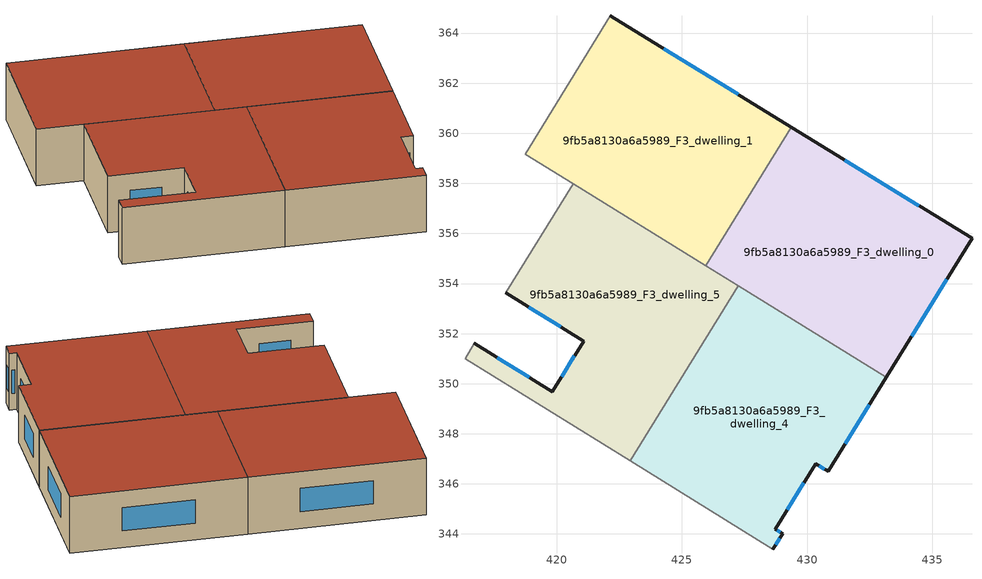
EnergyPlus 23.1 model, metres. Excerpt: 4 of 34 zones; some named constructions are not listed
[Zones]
9fb5a8130a6a5989_F3_dwelling_0
 floor to 9fb5a8130a6a5989_F2_dwelling_0 (EU_floor_Construction): 436.58,355.8 433.17,350.26 425.96,354.71 429.38,360.24 z9
 wall outside (EU_wall_Construction): 433.17,350.26 436.58,355.8 429.38,360.24 z9:12
 wall to 9fb5a8130a6a5989_F3_dwelling_1 (EU_wall_Construction): 429.38,360.24 425.96,354.71 z9:12
 wall to 9fb5a8130a6a5989_F3_dwelling_4 (EU_wall_Construction): 427.26,353.91 433.17,350.26 z9:12
 wall to 9fb5a8130a6a5989_F3_dwelling_5 (EU_wall_Construction): 425.96,354.71 427.26,353.91 z9:12
 window (EU_Window_Construction): 434.46,357.11 431.5,358.93 / 434.17,351.89 435.58,354.16 z9.88:11.12
 roof outside (EU_roof_Construction): 433.17,350.26 436.58,355.8 429.38,360.24 425.96,354.71 z12
9fb5a8130a6a5989_F3_dwelling_1
 floor to 9fb5a8130a6a5989_F2_dwelling_1 (EU_floor_Construction): 429.38,360.24 425.96,354.71 418.74,359.17 422.15,364.68 z9
 wall outside (EU_wall_Construction): 429.38,360.24 422.15,364.68 z9:12
 wall to 9fb5a8130a6a5989_F3_dwelling_2 (EU_wall_Construction): 422.15,364.68 418.74,359.17 z9:12
 wall to 9fb5a8130a6a5989_F3_dwelling_5 (EU_wall_Construction): 420.66,357.98 425.96,354.71 z9:12
 wall to 9fb5a8130a6a5989_F3_dwelling_6 (EU_wall_Construction): 418.75,359.17 420.66,357.98 z9:12
 window (EU_Window_Construction): 427.24,361.55 424.28,363.37 z9.88:11.12
 roof outside (EU_roof_Construction): 425.96,354.71 429.38,360.24 422.15,364.68 418.74,359.17 z12
9fb5a8130a6a5989_F3_dwelling_4
 floor to 9fb5a8130a6a5989_F2_dwelling_4 (EU_floor_Construction): 433.17,350.26 430.84,346.5 430.34,346.81 428.72,344.19 429.02,344.01 428.64,343.39 422.94,346.92 427.26,353.91 z9
 wall outside (EU_wall_Construction): 428.64,343.39 429.02,344.01 428.72,344.19 430.34,346.81 430.84,346.5 433.17,350.26 z9:12
 wall adiabatic (EU_wall_Construction): 422.94,346.92 428.64,343.39 z9:12
 wall to 9fb5a8130a6a5989_F3_dwelling_5 (EU_wall_Construction): 427.26,353.91 422.94,346.92 z9:12
 window (EU_Window_Construction): 429.2,344.97 429.86,346.04 / 428.93,344.06 428.81,344.14 / 428.75,343.58 428.91,343.83 / 431.53,347.61 432.48,349.15 / 430.49,346.72 430.69,346.59 z9.88:11.12
 roof outside (EU_roof_Construction): 430.84,346.5 433.17,350.26 427.26,353.91 422.94,346.92 428.64,343.39 429.02,344.01 428.72,344.19 430.34,346.81 z12
9fb5a8130a6a5989_F3_dwelling_5
 floor to 9fb5a8130a6a5989_F2_dwelling_5 (EU_floor_Construction): 427.26,353.91 422.94,346.92 416.34,350.99 416.72,351.61 419.83,349.68 421.08,351.7 417.97,353.62 420.66,357.98 z9
 wall outside (EU_wall_Construction): 417.97,353.62 421.08,351.7 419.83,349.68 416.72,351.61 z9:12
 wall to 9fb5a8130a6a5989_F3_dwelling_6 (EU_wall_Construction): 416.72,351.61 416.34,350.99 / 420.66,357.98 417.97,353.62 z9:12
 wall adiabatic (EU_wall_Construction): 416.34,350.99 422.94,346.92 z9:12
 window (EU_Window_Construction): 418.92,350.25 417.64,351.04 / 420.71,351.11 420.2,350.28 / 418.89,353.06 420.16,352.27 z9.88:11.12
 roof outside (EU_roof_Construction): 422.94,346.92 427.26,353.91 420.66,357.98 417.97,353.62 421.08,351.7 419.83,349.68 416.72,351.61 416.34,350.99 z12
[SCHEDULE:FILE] Column Number=1; Rows to Skip at Top=0; Number of Hours of Data=8760; Column Separator=Comma; Interpolate to Timestep=No; Minutes per Item=60; Adjust Schedule for Daylight Savings=Yes
Name | File
EU_Step8_GainSchedule_9fb5a8130a6a5989_F1_dwelling_0_f000 | ../../schedules/9fb5a8130a6a5989/9fb5a8130a6a5989_F1_dwelling_0_f000_gain.csv
EU_Step8_GainSchedule_9fb5a8130a6a5989_F1_dwelling_1_f000 | ../../schedules/9fb5a8130a6a5989/9fb5a8130a6a5989_F1_dwelling_1_f000_gain.csv
EU_Step8_GainSchedule_9fb5a8130a6a5989_F1_dwelling_2_f000 | ../../schedules/9fb5a8130a6a5989/9fb5a8130a6a5989_F1_dwelling_2_f000_gain.csv
EU_Step8_GainSchedule_9fb5a8130a6a5989_F1_dwelling_3_f000 | ../../schedules/9fb5a8130a6a5989/9fb5a8130a6a5989_F1_dwelling_3_f000_gain.csv
EU_Step8_GainSchedule_9fb5a8130a6a5989_F1_dwelling_4_f000 | ../../schedules/9fb5a8130a6a5989/9fb5a8130a6a5989_F1_dwelling_4_f000_gain.csv
EU_Step8_GainSchedule_9fb5a8130a6a5989_F1_dwelling_5_f000 | ../../schedules/9fb5a8130a6a5989/9fb5a8130a6a5989_F1_dwelling_5_f000_gain.csv
EU_Step8_GainSchedule_9fb5a8130a6a5989_F1_dwelling_6_f000 | ../../schedules/9fb5a8130a6a5989/9fb5a8130a6a5989_F1_dwelling_6_f000_gain.csv
EU_Step8_GainSchedule_9fb5a8130a6a5989_F1_dwelling_7_f000 | ../../schedules/9fb5a8130a6a5989/9fb5a8130a6a5989_F1_dwelling_7_f000_gain.csv
EU_Step8_GainSchedule_9fb5a8130a6a5989_F1_dwelling_8_f000 | ../../schedules/9fb5a8130a6a5989/9fb5a8130a6a5989_F1_dwelling_8_f000_gain.csv
EU_Step8_GainSchedule_9fb5a8130a6a5989_F2_dwelling_0_f000 | ../../schedules/9fb5a8130a6a5989/9fb5a8130a6a5989_F2_dwelling_0_f000_gain.csv
EU_Step8_GainSchedule_9fb5a8130a6a5989_F2_dwelling_1_f000 | ../../schedules/9fb5a8130a6a5989/9fb5a8130a6a5989_F2_dwelling_1_f000_gain.csv
EU_Step8_GainSchedule_9fb5a8130a6a5989_F2_dwelling_2_f000 | ../../schedules/9fb5a8130a6a5989/9fb5a8130a6a5989_F2_dwelling_2_f000_gain.csv
EU_Step8_GainSchedule_9fb5a8130a6a5989_F2_dwelling_3_f000 | ../../schedules/9fb5a8130a6a5989/9fb5a8130a6a5989_F2_dwelling_3_f000_gain.csv
EU_Step8_GainSchedule_9fb5a8130a6a5989_F2_dwelling_4_f000 | ../../schedules/9fb5a8130a6a5989/9fb5a8130a6a5989_F2_dwelling_4_f000_gain.csv
EU_Step8_GainSchedule_9fb5a8130a6a5989_F2_dwelling_5_f000 | ../../schedules/9fb5a8130a6a5989/9fb5a8130a6a5989_F2_dwelling_5_f000_gain.csv
EU_Step8_GainSchedule_9fb5a8130a6a5989_F2_dwelling_6_f000 | ../../schedules/9fb5a8130a6a5989/9fb5a8130a6a5989_F2_dwelling_6_f000_gain.csv
EU_Step8_GainSchedule_9fb5a8130a6a5989_F2_dwelling_7_f000 | ../../schedules/9fb5a8130a6a5989/9fb5a8130a6a5989_F2_dwelling_7_f000_gain.csv
